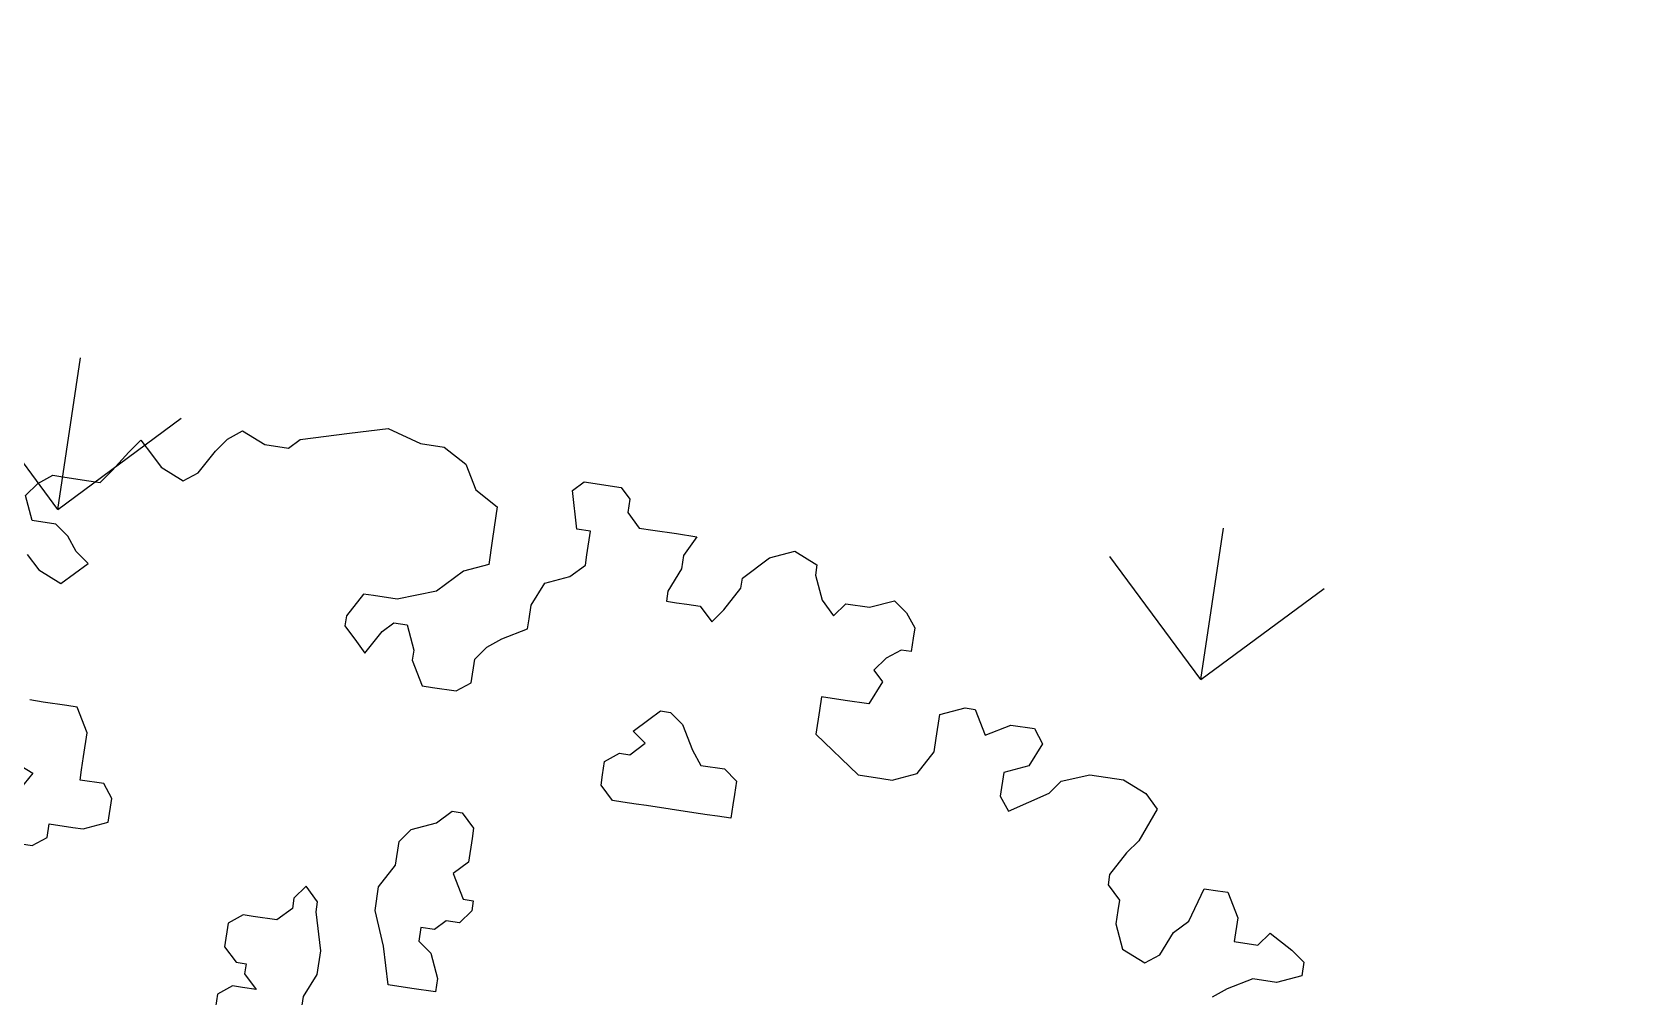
# Model space of a CAD drawing. Header units: millimetres. Extents: x 338 to 506, y 179 to 335.
# Drawn here: x 365.057 to 369.067, y 250.49 to 252.888 of the extents above; entities that cross this region are included whole.
import ezdxf

# ---------------------------------------------------------------- set-up
doc = ezdxf.new("R2010")
doc.units = ezdxf.units.MM
for name, color, linetype in [('ANDEN', 251, 'Continuous'), ('ARBOL-TOP', 3, 'Continuous'), ('MUROS', 32, 'Continuous')]:
    doc.layers.add(name, color=color, linetype=linetype)

# ---------------------------------------------------------------- blocks, each defined once
blk = doc.blocks.new('*U891')
at = {"layer": 'ANDEN', "linetype": 'Continuous', "extrusion": (0, 0, -1)}
for points in [[(-63.1054, 138.5015), (-127.8045, 135.5458), (-109.6561, 135.5458)], [(-63.1054, 138.5015), (-81.2538, 138.5015), (-127.8045, 135.5458)]]:
    blk.add_solid(points, dxfattribs=at)
blk = doc.blocks.new('*X963')
at = {"color": 0}
for p, q in [((65.0865, 130.6383), (65.3559, 130.9077)), ((65.0865, 130.6383), (65.3559, 130.3689)), ((65.0865, 130.6383), (65.4675, 130.6383)), ((65.0865, 127.7646), (65.3559, 128.034)), ((65.0865, 127.7646), (65.3559, 127.4952)), ((65.0865, 127.7646), (65.4675, 127.7646))]:
    blk.add_line(p, q, dxfattribs=at)
blk = doc.blocks.new('ARBOLITO')
at = {"linetype": 'ByBlock'}
for points in [[(462.31071, 69.57243), (462.32526, 69.5662), (462.31695, 69.55165)], [(462.31695, 69.52256), (462.33149, 69.52256), (462.3398, 69.5288), (462.3398, 69.53711), (462.35435, 69.53711), (462.36058, 69.53711), (462.37513, 69.54334), (462.37513, 69.55789), (462.36889, 69.5662), (462.35435, 69.5662), (462.35435, 69.57243), (462.35435, 69.58074), (462.35435, 69.59529), (462.34604, 69.60983), (462.3398, 69.60983), (462.32526, 69.60983), (462.31695, 69.60983)], [(462.3024, 69.69711), (462.31071, 69.68879), (462.32526, 69.68256), (462.3398, 69.69711), (462.33149, 69.70334), (462.32526, 69.71165), (462.31695, 69.71789), (462.3024, 69.71789), (462.29617, 69.73243), (462.3024, 69.74074), (462.31071, 69.74698), (462.31695, 69.74698), (462.33149, 69.74698), (462.3398, 69.74698), (462.34604, 69.75529), (462.35435, 69.76775), (462.36058, 69.77607), (462.36889, 69.76775), (462.37513, 69.76152), (462.38967, 69.75529), (462.39798, 69.76152), (462.4063, 69.77607), (462.41253, 69.78438), (462.42084, 69.79061), (462.43539, 69.78438), (462.44993, 69.78438), (462.45617, 69.79061), (462.48526, 69.79892), (462.50811, 69.80516), (462.52889, 69.79892), (462.54344, 69.79892), (462.55798, 69.79061), (462.56629, 69.77607), (462.58084, 69.76775), (462.58084, 69.75529), (462.58084, 69.74698), (462.58084, 69.73243), (462.56629, 69.7262), (462.55175, 69.71165), (462.52889, 69.70334), (462.51435, 69.70334), (462.50811, 69.70334), (462.4998, 69.68879), (462.4998, 69.68256), (462.50811, 69.67425), (462.51435, 69.66802), (462.52266, 69.68256), (462.52889, 69.68879), (462.5372, 69.68879), (462.54344, 69.67425), (462.54344, 69.66802), (462.55175, 69.65347), (462.55798, 69.65347), (462.57253, 69.65347), (462.58084, 69.6597), (462.58084, 69.67425), (462.58707, 69.68256), (462.59538, 69.68879), (462.60993, 69.69711), (462.60993, 69.70334), (462.60993, 69.71165), (462.61616, 69.7262), (462.63071, 69.73243), (462.63902, 69.74074), (462.63902, 69.74698), (462.63902, 69.76152), (462.63071, 69.76152), (462.62447, 69.78438), (462.63071, 69.79061), (462.65357, 69.79061), (462.6598, 69.78438), (462.6598, 69.77607), (462.66811, 69.76775), (462.67642, 69.76775), (462.69097, 69.76775), (462.70343, 69.76775), (462.6972, 69.75529), (462.6972, 69.74698), (462.69097, 69.73243), (462.69097, 69.7262), (462.6972, 69.7262), (462.70343, 69.7262), (462.71175, 69.7262), (462.72006, 69.71789), (462.72629, 69.7262), (462.7346, 69.74074), (462.7346, 69.74698), (462.74915, 69.76152), (462.76369, 69.76775), (462.77824, 69.76152), (462.77824, 69.75529), (462.78447, 69.74074), (462.79278, 69.73243), (462.79902, 69.74074), (462.81356, 69.74074), (462.82811, 69.74698), (462.83642, 69.74074), (462.84265, 69.73243), (462.84265, 69.7262), (462.84265, 69.71789), (462.83642, 69.71789), (462.82811, 69.71165), (462.82187, 69.70334), (462.82811, 69.69711), (462.82187, 69.68256), (462.80733, 69.68256), (462.79278, 69.68256), (462.79278, 69.67425), (462.79278, 69.6597), (462.82187, 69.63893), (462.83642, 69.63893), (462.84265, 69.63893), (462.8572, 69.64516), (462.86551, 69.6597), (462.86551, 69.66802), (462.86551, 69.68256), (462.88006, 69.68879), (462.88629, 69.68879), (462.8946, 69.67425), (462.90915, 69.68256), (462.92369, 69.68256), (462.92993, 69.67425), (462.92369, 69.6597), (462.90915, 69.65347), (462.90915, 69.63893), (462.91538, 69.63061), (462.93824, 69.64516), (462.94447, 69.65347), (462.96109, 69.6597), (462.98187, 69.6597), (462.99642, 69.65347), (463.00473, 69.64516), (462.99642, 69.62438), (462.99018, 69.61607), (462.98187, 69.60152), (462.98187, 69.59529), (462.99018, 69.58698), (462.99018, 69.58074), (462.99018, 69.57243), (462.99642, 69.55789), (463.01096, 69.55165), (463.01927, 69.55789), (463.02551, 69.57243), (463.03382, 69.58074), (463.04005, 69.60152), (463.04837, 69.60152), (463.0546, 69.60152), (463.06291, 69.58698), (463.06291, 69.57243), (463.07746, 69.57243), (463.08369, 69.58074), (463.09823, 69.57243), (463.10655, 69.5662), (463.10655, 69.55789), (463.092, 69.55165), (463.07746, 69.55165), (463.06291, 69.54334), (463.0546, 69.53711)], [(462.31071, 69.57243), (462.32526, 69.5662), (462.31695, 69.55165)], [(462.31695, 69.52256), (462.33149, 69.52256), (462.3398, 69.5288), (462.3398, 69.53711), (462.35435, 69.53711), (462.36058, 69.53711), (462.37513, 69.54334), (462.37513, 69.55789), (462.36889, 69.5662), (462.35435, 69.5662), (462.35435, 69.57243), (462.35435, 69.58074), (462.35435, 69.59529), (462.34604, 69.60983), (462.3398, 69.60983), (462.32526, 69.60983), (462.31695, 69.60983)], [(462.3024, 69.69711), (462.31071, 69.68879), (462.32526, 69.68256), (462.3398, 69.69711), (462.33149, 69.70334), (462.32526, 69.71165), (462.31695, 69.71789), (462.3024, 69.71789), (462.29617, 69.73243), (462.3024, 69.74074), (462.31071, 69.74698), (462.31695, 69.74698), (462.33149, 69.74698), (462.3398, 69.74698), (462.34604, 69.75529), (462.35435, 69.76775), (462.36058, 69.77607), (462.36889, 69.76775), (462.37513, 69.76152), (462.38967, 69.75529), (462.39798, 69.76152), (462.4063, 69.77607), (462.41253, 69.78438), (462.42084, 69.79061), (462.43539, 69.78438), (462.44993, 69.78438), (462.45617, 69.79061), (462.48526, 69.79892), (462.50811, 69.80516), (462.52889, 69.79892), (462.54344, 69.79892), (462.55798, 69.79061), (462.56629, 69.77607), (462.58084, 69.76775), (462.58084, 69.75529), (462.58084, 69.74698), (462.58084, 69.73243), (462.56629, 69.7262), (462.55175, 69.71165), (462.52889, 69.70334), (462.51435, 69.70334), (462.50811, 69.70334), (462.4998, 69.68879), (462.4998, 69.68256), (462.50811, 69.67425), (462.51435, 69.66802), (462.52266, 69.68256), (462.52889, 69.68879), (462.5372, 69.68879), (462.54344, 69.67425), (462.54344, 69.66802), (462.55175, 69.65347), (462.55798, 69.65347), (462.57253, 69.65347), (462.58084, 69.6597), (462.58084, 69.67425), (462.58707, 69.68256), (462.59538, 69.68879), (462.60993, 69.69711), (462.60993, 69.70334), (462.60993, 69.71165), (462.61616, 69.7262), (462.63071, 69.73243), (462.63902, 69.74074), (462.63902, 69.74698), (462.63902, 69.76152), (462.63071, 69.76152), (462.62447, 69.78438), (462.63071, 69.79061), (462.65357, 69.79061), (462.6598, 69.78438), (462.6598, 69.77607), (462.66811, 69.76775), (462.67642, 69.76775), (462.69097, 69.76775), (462.70343, 69.76775), (462.6972, 69.75529), (462.6972, 69.74698), (462.69097, 69.73243), (462.69097, 69.7262), (462.6972, 69.7262), (462.70343, 69.7262), (462.71175, 69.7262), (462.72006, 69.71789), (462.72629, 69.7262), (462.7346, 69.74074), (462.7346, 69.74698), (462.74915, 69.76152), (462.76369, 69.76775), (462.77824, 69.76152), (462.77824, 69.75529), (462.78447, 69.74074), (462.79278, 69.73243), (462.79902, 69.74074), (462.81356, 69.74074), (462.82811, 69.74698), (462.83642, 69.74074), (462.84265, 69.73243), (462.84265, 69.7262), (462.84265, 69.71789), (462.83642, 69.71789), (462.82811, 69.71165), (462.82187, 69.70334), (462.82811, 69.69711), (462.82187, 69.68256), (462.80733, 69.68256), (462.79278, 69.68256), (462.79278, 69.67425), (462.79278, 69.6597), (462.82187, 69.63893), (462.83642, 69.63893), (462.84265, 69.63893), (462.8572, 69.64516), (462.86551, 69.6597), (462.86551, 69.66802), (462.86551, 69.68256), (462.88006, 69.68879), (462.88629, 69.68879), (462.8946, 69.67425), (462.90915, 69.68256), (462.92369, 69.68256), (462.92993, 69.67425), (462.92369, 69.6597), (462.90915, 69.65347), (462.90915, 69.63893), (462.91538, 69.63061), (462.93824, 69.64516), (462.94447, 69.65347), (462.96109, 69.6597), (462.98187, 69.6597), (462.99642, 69.65347), (463.00473, 69.64516), (462.99642, 69.62438), (462.99018, 69.61607), (462.98187, 69.60152), (462.98187, 69.59529), (462.99018, 69.58698), (462.99018, 69.58074), (462.99018, 69.57243), (462.99642, 69.55789), (463.01096, 69.55165), (463.01927, 69.55789), (463.02551, 69.57243), (463.03382, 69.58074), (463.04005, 69.60152), (463.04837, 69.60152), (463.0546, 69.60152), (463.06291, 69.58698), (463.06291, 69.57243), (463.07746, 69.57243), (463.08369, 69.58074), (463.09823, 69.57243), (463.10655, 69.5662), (463.10655, 69.55789), (463.092, 69.55165), (463.07746, 69.55165), (463.06291, 69.54334), (463.0546, 69.53711)], [(462.71175, 69.60152), (462.6972, 69.60152), (462.69097, 69.60152), (462.68266, 69.60152), (462.67642, 69.60152), (462.66811, 69.60983), (462.66811, 69.61607), (462.66811, 69.62438), (462.67642, 69.63061), (462.68266, 69.63061), (462.69097, 69.63893), (462.68266, 69.64516), (462.69097, 69.65347), (462.6972, 69.6597), (462.70343, 69.6597), (462.71175, 69.65347), (462.72006, 69.63893), (462.72629, 69.63061), (462.74084, 69.63061), (462.74915, 69.62438), (462.74915, 69.61607), (462.74915, 69.60983), (462.74915, 69.60152), (462.74084, 69.60152), (462.7346, 69.60152), (462.72629, 69.60152), (462.71175, 69.60152), (462.71175, 69.60152)], [(462.71175, 69.60152), (462.6972, 69.60152), (462.69097, 69.60152), (462.68266, 69.60152), (462.67642, 69.60152), (462.66811, 69.60983), (462.66811, 69.61607), (462.66811, 69.62438), (462.67642, 69.63061), (462.68266, 69.63061), (462.69097, 69.63893), (462.68266, 69.64516), (462.69097, 69.65347), (462.6972, 69.6597), (462.70343, 69.6597), (462.71175, 69.65347), (462.72006, 69.63893), (462.72629, 69.63061), (462.74084, 69.63061), (462.74915, 69.62438), (462.74915, 69.61607), (462.74915, 69.60983), (462.74915, 69.60152), (462.74084, 69.60152), (462.7346, 69.60152), (462.72629, 69.60152), (462.71175, 69.60152)], [(462.57253, 69.50802), (462.57253, 69.49971), (462.58084, 69.49347), (462.58707, 69.47893), (462.58707, 69.47062), (462.57253, 69.47062), (462.55798, 69.47062), (462.55175, 69.49347), (462.54344, 69.51425), (462.54344, 69.5288), (462.55175, 69.54334), (462.55175, 69.55789), (462.55798, 69.5662), (462.57253, 69.57243), (462.58084, 69.58074), (462.58707, 69.58074), (462.59538, 69.57243), (462.59538, 69.5662), (462.59538, 69.55165), (462.58707, 69.54334), (462.59538, 69.5288), (462.60162, 69.5288), (462.60162, 69.52256), (462.59538, 69.51425), (462.58707, 69.51425), (462.58084, 69.50802), (462.57253, 69.50802), (462.57253, 69.50802)], [(462.57253, 69.50802), (462.57253, 69.49971), (462.58084, 69.49347), (462.58707, 69.47893), (462.58707, 69.47062), (462.57253, 69.47062), (462.55798, 69.47062), (462.55175, 69.49347), (462.54344, 69.51425), (462.54344, 69.5288), (462.55175, 69.54334), (462.55175, 69.55789), (462.55798, 69.5662), (462.57253, 69.57243), (462.58084, 69.58074), (462.58707, 69.58074), (462.59538, 69.57243), (462.59538, 69.5662), (462.59538, 69.55165), (462.58707, 69.54334), (462.59538, 69.5288), (462.60162, 69.5288), (462.60162, 69.52256), (462.59538, 69.51425), (462.58707, 69.51425), (462.58084, 69.50802), (462.57253, 69.50802)], [(462.50811, 69.44153), (462.50811, 69.45607), (462.51435, 69.47062), (462.51435, 69.48516), (462.50811, 69.50802), (462.50811, 69.51425), (462.4998, 69.52256), (462.49357, 69.51425), (462.49357, 69.50802), (462.48526, 69.49971), (462.47071, 69.49971), (462.46448, 69.49971), (462.45617, 69.49347), (462.45617, 69.47893), (462.46448, 69.47062), (462.47071, 69.47062), (462.47071, 69.46438), (462.47902, 69.45607), (462.47071, 69.45607), (462.46448, 69.45607), (462.45617, 69.44984), (462.45617, 69.44153)], [(462.50811, 69.44153), (462.50811, 69.45607), (462.51435, 69.47062), (462.51435, 69.48516), (462.50811, 69.50802), (462.50811, 69.51425), (462.4998, 69.52256), (462.49357, 69.51425), (462.49357, 69.50802), (462.48526, 69.49971), (462.47071, 69.49971), (462.46448, 69.49971), (462.45617, 69.49347), (462.45617, 69.47893), (462.46448, 69.47062), (462.47071, 69.47062), (462.47071, 69.46438), (462.47902, 69.45607), (462.47071, 69.45607), (462.46448, 69.45607), (462.45617, 69.44984), (462.45617, 69.44153)]]:
    blk.add_lwpolyline(points, dxfattribs=at)
blk = doc.blocks.new('A$C7152A42C')
at = {"layer": 'ANDEN', "linetype": 'Continuous'}
blk.add_blockref('*U891', (0, 0), dxfattribs=at)
at = {"layer": 'ANDEN', "color": 251, "linetype": 'Continuous'}
blk.add_blockref('*X963', (0, 0), dxfattribs=at)
at = {"layer": 'ARBOL-TOP', "color": 3, "linetype": 'ByBlock', "xscale": 4.090679926752369, "yscale": 4.090679926752369, "zscale": 4.090679926752369, "rotation": 270}
blk.add_blockref('ARBOLITO', (-220.14418, 2021.82862), dxfattribs=at)

msp = doc.modelspace()

# ---------------------------------------------------------------- block references
at = {"layer": 'MUROS', "color": 32, "rotation": 81.53046525965426}
msp.add_blockref('A$C7152A42C', (484.7482, 168.0844), dxfattribs=at)

doc.saveas('drawing.dxf')
